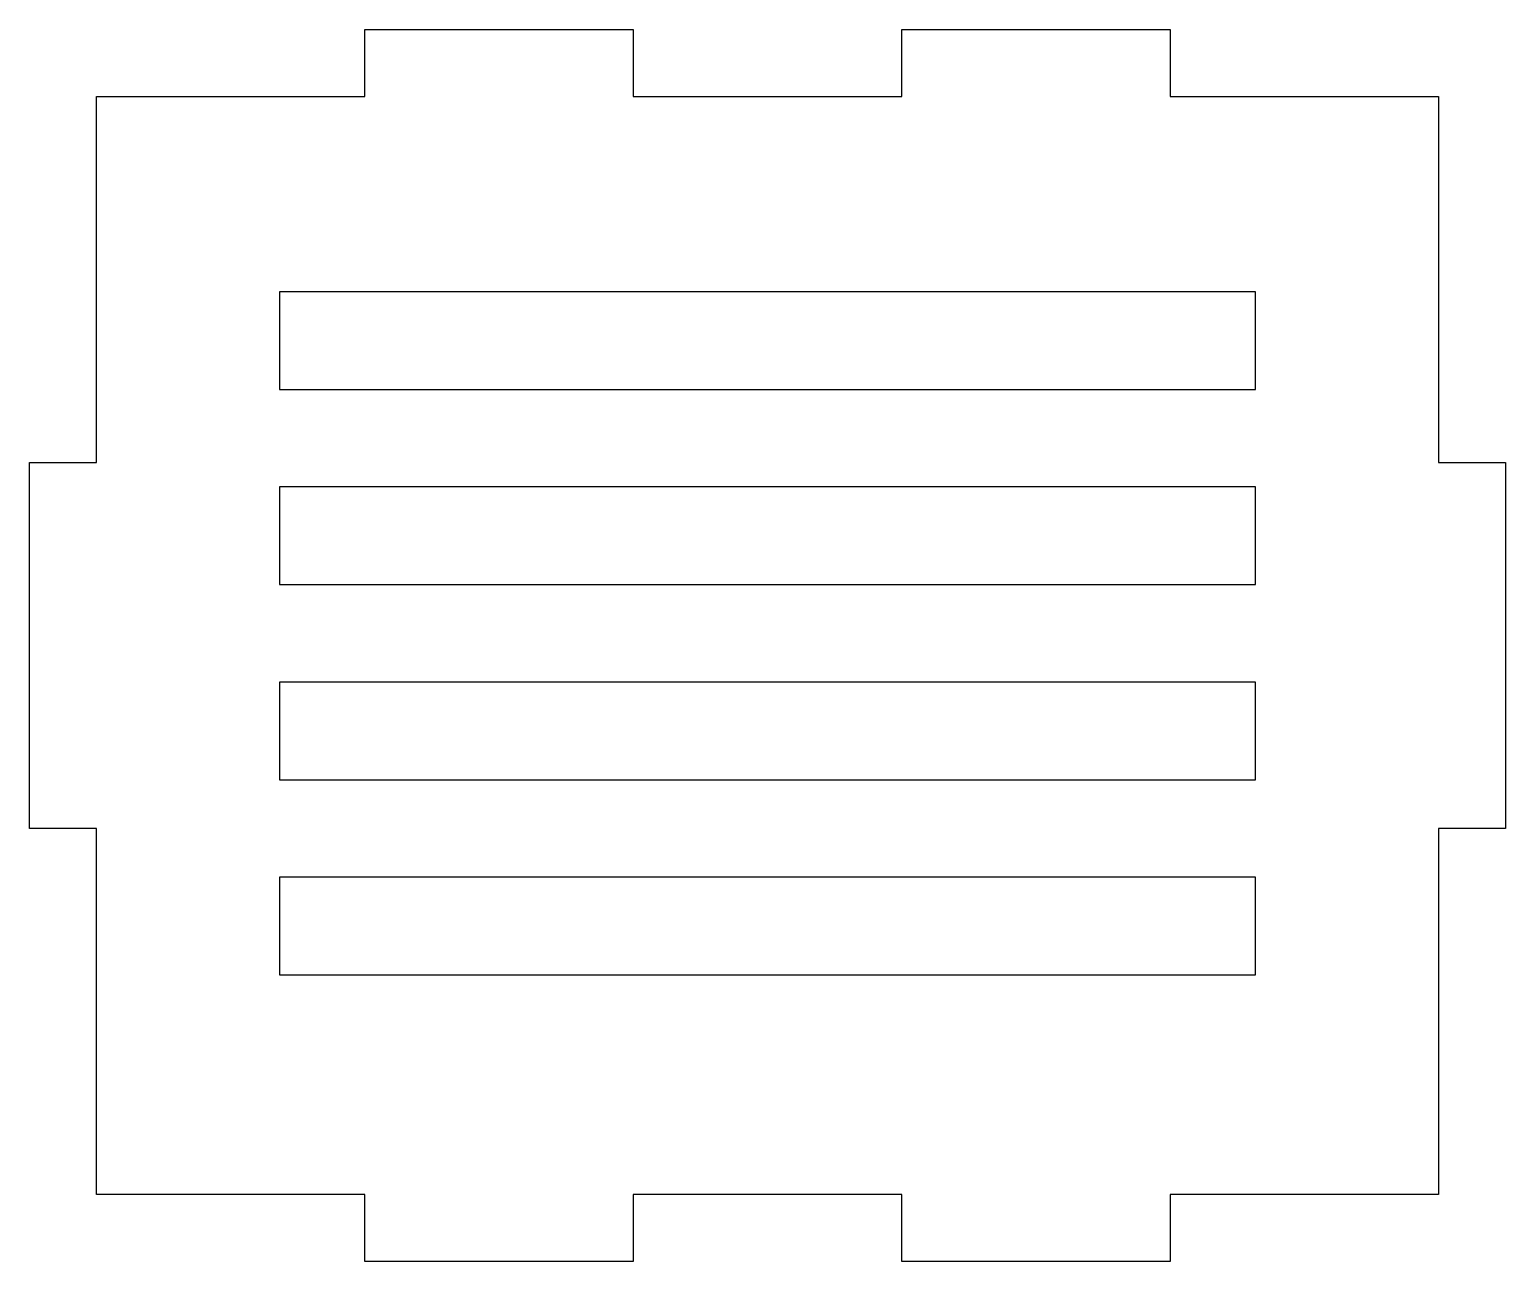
# Model space of a CAD drawing. Header units: millimetres. Extents: x -60 to 61, y -99 to 2.
import ezdxf

# ---------------------------------------------------------------- set-up
doc = ezdxf.new("R2010")
doc.units = ezdxf.units.MM
doc.layers.get('0').update_dxf_attribs({"linetype": 'CONTINUOUS'})

msp = doc.modelspace()

# ---------------------------------------------------------------- linework, layer by layer
for points in [[(55, -3.5), (55, -33.5), (60.5, -33.5), (60.5, -63.5), (55, -63.5), (55, -93.5), (33, -93.5), (33, -99), (11, -99), (11, -93.5), (-11, -93.5), (-11, -99), (-33, -99), (-33, -93.5), (-55, -93.5), (-55, -63.5), (-60.5, -63.5), (-60.5, -33.5), (-55, -33.5), (-55, -3.5), (-33, -3.5), (-33, 2), (-11, 2), (-11, -3.5), (11, -3.5), (11, 2), (33, 2), (33, -3.5)], [(-40, -27.5), (40, -27.5), (40, -19.5), (-40, -19.5)], [(-40, -43.5), (40, -43.5), (40, -35.5), (-40, -35.5)], [(-40, -59.5), (40, -59.5), (40, -51.5), (-40, -51.5)], [(-40, -75.5), (40, -75.5), (40, -67.5), (-40, -67.5)]]:
    msp.add_lwpolyline(points, close=True)

doc.saveas('drawing.dxf')
